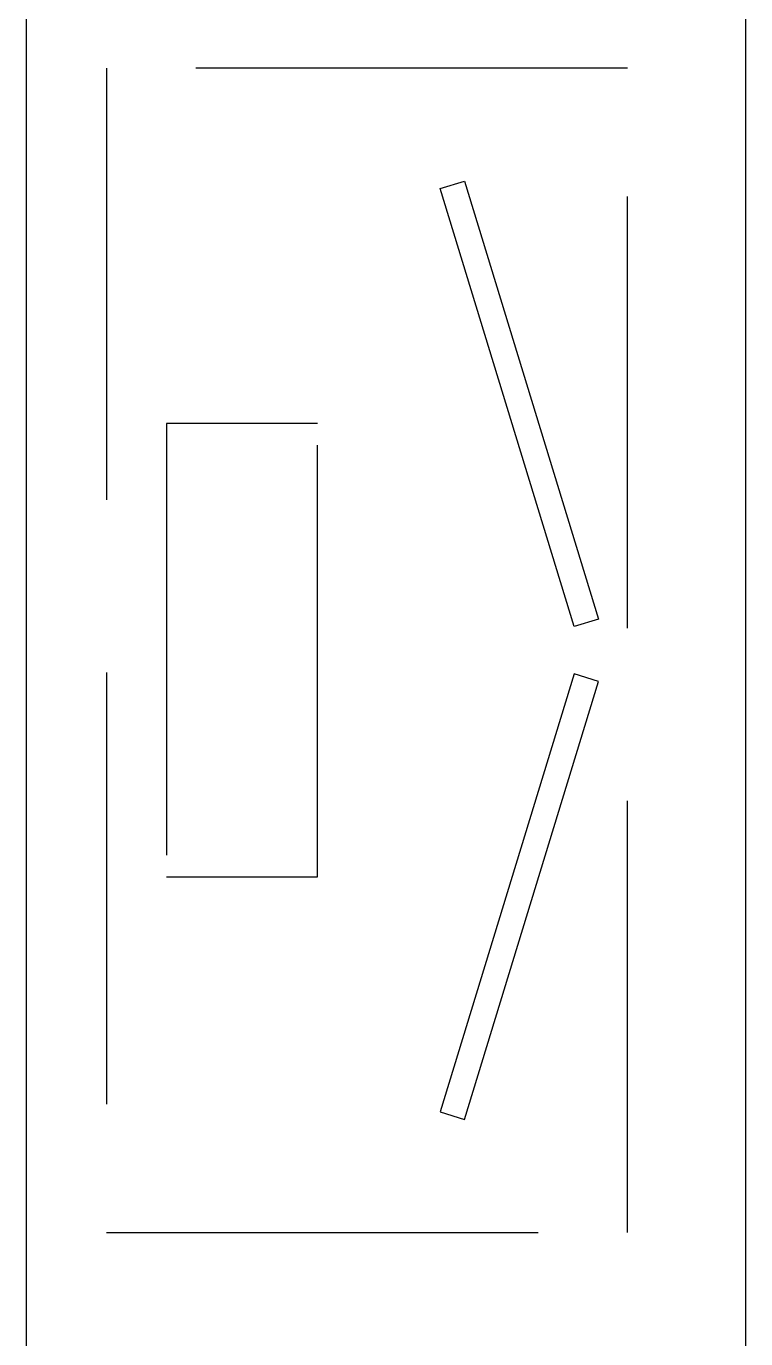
# Model space of a CAD drawing. Extents: x 68243 to 108563, y 14962 to 43474.
# Drawn here: x 90995 to 91745, y 33849 to 35217 of the extents above; entities that cross this region are included whole.
import ezdxf

# ---------------------------------------------------------------- set-up
doc = ezdxf.new("R2010")
doc.units = 0
doc.header["$LTSCALE"] = 1000
doc.header["$MEASUREMENT"] = 0
doc.linetypes.add('DASH', pattern=[0.35, 0.25, -0.1])
doc.layers.add('A-立面看线', color=7, linetype='Continuous')

# ---------------------------------------------------------------- blocks, each defined once
blk = doc.blocks.new('*U70')
at = {"color": 0}
for p, q in [((1324.999999999942, 4.365574568510056e-11), (-1324.999999999942, -2.91038304567337e-11)), ((-1324.999999999898, -749.9999999999418), (1325.000000000087, -749.9999999999418))]:
    blk.add_line(p, q, dxfattribs=at)
at = {"color": 0, "linetype": 'DASH', "ltscale": 1.8}
for points in [[(9.555597397338715, -666.4243224141974), (9.555597397338715, -123.401918696647), (-1204.380816677454, -123.401918696778), (-1204.380816677454, -666.4243224143283)], [(-833.6626096400141, -603.9540750822634), (-361.1626096400578, -603.9540750821325), (-361.1626096400869, -446.4540750821034), (-833.6626096400141, -446.4540750822198)]]:
    blk.add_lwpolyline(points, close=True, dxfattribs=at)
at = {"color": 0}
for points in [[(-1086.435080900439, -293.1123468325968), (-629.8904088799754, -153.5326331394317), (-622.1359803414671, -178.8962260294065), (-1078.680652361756, -318.4759397224989)], [(-108.3901383797784, -293.1123468324804), (-564.9348104001692, -153.5326331393589), (-572.6892389387067, -178.8962260294502), (-116.1445669183013, -318.4759397224552)]]:
    blk.add_lwpolyline(points, close=True, dxfattribs=at)

msp = doc.modelspace()

# ---------------------------------------------------------------- block references
at = {"layer": 'A-立面看线', "rotation": 270}
msp.add_blockref('*U70', (91744.9809934143, 33968.96342505788), dxfattribs=at)

doc.saveas('drawing.dxf')
